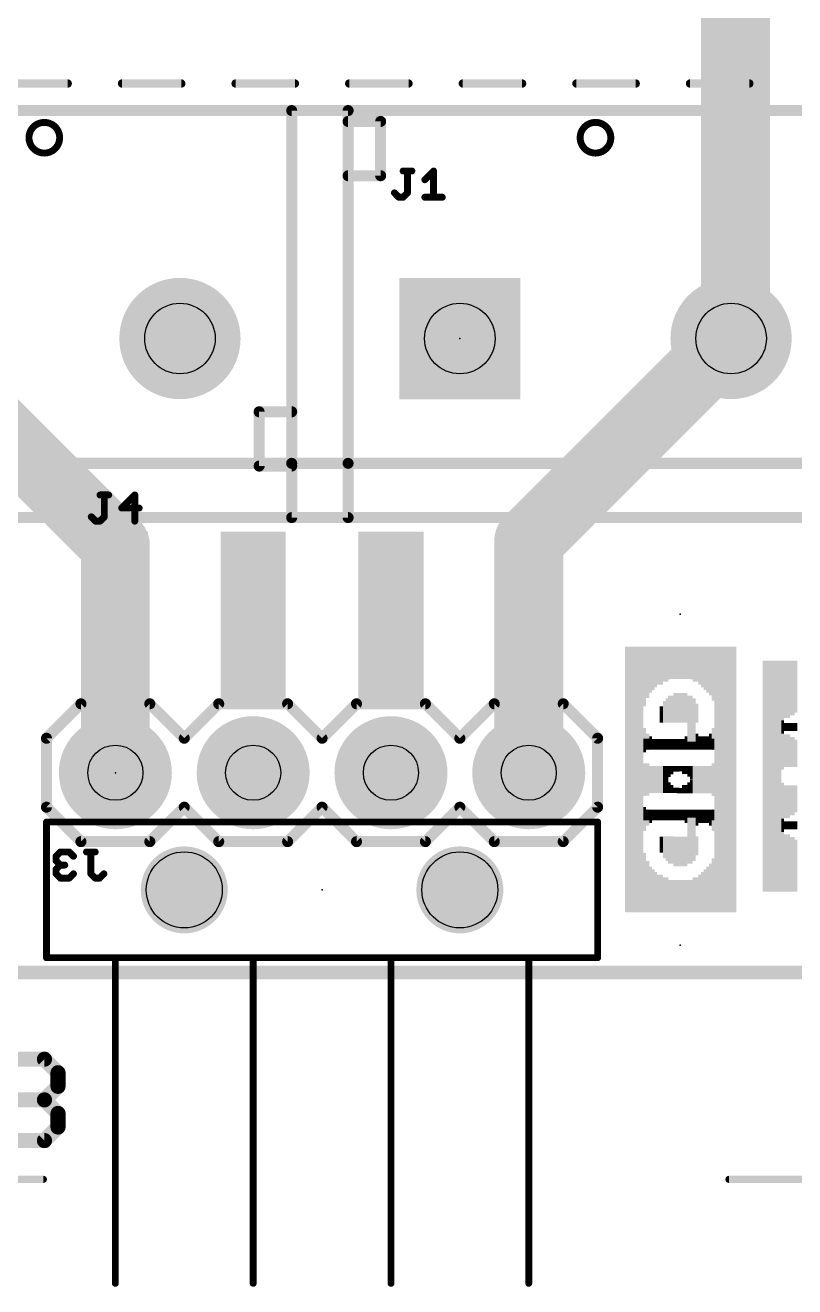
# Model space of a CAD drawing. Extents: x -38 to 69, y -24 to 44.
# Drawn here: x 11.67 to 25.86, y -5.79 to 17.46 of the extents above; entities that cross this region are included whole.
import ezdxf

# ---------------------------------------------------------------- set-up
doc = ezdxf.new("R2010")
doc.units = 0
for name, color, linetype in [('1', 12, 'CONTINUOUS'), ('16', 132, 'CONTINUOUS'), ('17', 110, 'CONTINUOUS'), ('20', 53, 'CONTINUOUS'), ('21', 41, 'CONTINUOUS'), ('22', 40, 'CONTINUOUS'), ('23', 53, 'CONTINUOUS'), ('24', 53, 'CONTINUOUS'), ('25', 253, 'CONTINUOUS'), ('26', 253, 'CONTINUOUS'), ('29', 253, 'CONTINUOUS'), ('30', 253, 'CONTINUOUS'), ('31', 253, 'CONTINUOUS'), ('44', 253, 'CONTINUOUS'), ('47', 253, 'CONTINUOUS'), ('51', 53, 'CONTINUOUS'), ('52', 253, 'CONTINUOUS')]:
    doc.layers.add(name, color=color, linetype=linetype)

# ---------------------------------------------------------------- blocks, each defined once
blk = doc.blocks.new('SQUAREP')
blk.add_solid([(-0.5, -0.5), (0.5, -0.5), (-0.5, 0.5), (0.5, 0.5)])
blk = doc.blocks.new('ROUNDP')
at = {"const_width": 0.5}
blk.add_lwpolyline([(0, -0.25, 1), (0, 0.25, 1), (0, -0.25)], format="xyb", dxfattribs=at)
blk = doc.blocks.new('RECT')
blk.add_solid([(-0.5, -0.5), (0.5, -0.5), (-0.5, 0.5), (0.5, 0.5)])

msp = doc.modelspace()

# ---------------------------------------------------------------- linework, layer by layer
at = {"layer": '1'}
for points, const_width in [([(24.765, 20.574), (24.765, 11.764)], 1.27), ([(24.765, 11.764), (24.685, 11.684)], 1.27), ([(13.335, 7.874), (9.525, 11.684)], 1.27), ([(20.955, 7.954), (24.685, 11.684)], 1.27), ([(13.335, 6.524), (13.335, 7.874)], 1.27), ([(20.955, 6.524), (20.955, 7.954)], 1.27), ([(13.335, 3.683), (13.335, 6.524)], 1.27), ([(20.955, 3.683), (20.955, 6.524)], 1.27), ([(2.54, 0), (31.75, 0)], 0.254)]:
    msp.add_lwpolyline(points, dxfattribs=dict(at, const_width=const_width))
at = {"layer": '1', "const_width": 0.635}
for points in [[(24.9895, 11.5395, 1), (24.5405, 11.9885)], [(24.4605, 11.9085, 1), (24.9095, 11.4595)], [(24.9095, 11.4595, 1), (24.4605, 11.9085)], [(24.4475, 11.764, 1), (25.0825, 11.764)], [(13.6525, 7.874, 1), (13.0175, 7.874)], [(13.1105, 7.6495, 1), (13.5595, 8.0985)], [(21.2725, 7.954, 1), (20.6375, 7.954)], [(20.7305, 8.1785, 1), (21.1795, 7.7295)], [(13.6525, 6.524, 1), (13.0175, 6.524)], [(21.2725, 6.524, 1), (20.6375, 6.524)], [(13.0175, 6.524, 1), (13.6525, 6.524)], [(20.6375, 6.524, 1), (21.2725, 6.524)], [(13.0175, 3.683, 1), (13.6525, 3.683)], [(20.6375, 3.683, 1), (21.2725, 3.683)]]:
    msp.add_lwpolyline(points, format="xyb", dxfattribs=at)
at = {"layer": '16'}
for points, const_width in [([(24.765, 20.574), (24.765, 11.811)], 1.27), ([(24.765, 11.811), (24.638, 11.684)], 1.27), ([(13.335, 7.874), (9.525, 11.684)], 1.27), ([(20.955, 7.954), (24.685, 11.684)], 1.27), ([(13.335, 3.683), (13.335, 7.874)], 1.27), ([(20.955, 3.683), (20.955, 7.954)], 1.27), ([(31.75, 0), (2.54, 0)], 0.254)]:
    msp.add_lwpolyline(points, dxfattribs=dict(at, const_width=const_width))
at = {"layer": '16', "const_width": 0.635}
for points in [[(24.9895, 11.5865, 1), (24.5405, 12.0355)], [(24.4135, 11.9085, 1), (24.8625, 11.4595)], [(24.4475, 11.811, 1), (25.0825, 11.811)], [(24.9095, 11.4595, 1), (24.4605, 11.9085)], [(13.6525, 7.874, 1), (13.0175, 7.874)], [(13.1105, 7.6495, 1), (13.5595, 8.0985)], [(21.2725, 7.954, 1), (20.6375, 7.954)], [(20.7305, 8.1785, 1), (21.1795, 7.7295)], [(13.0175, 3.683, 1), (13.6525, 3.683)], [(20.6375, 3.683, 1), (21.2725, 3.683)]]:
    msp.add_lwpolyline(points, format="xyb", dxfattribs=at)
at = {"layer": '20', "const_width": 0.254}
msp.add_lwpolyline([(2.54, 0), (31.75, 0)], dxfattribs=at)
at = {"layer": '20'}
for centre in [(14.605, 1.524), (19.685, 1.524)]:
    msp.add_circle(centre, 0.7, dxfattribs=at)
at = {"layer": '21'}
for points, const_width in [([(11.3625, 16.383), (12.4567, 16.383)], 0.1524), ([(13.4567, 16.383), (14.5508, 16.383)], 0.1524), ([(15.5508, 16.383), (16.645, 16.383)], 0.1524), ([(17.645, 16.383), (18.7392, 16.383)], 0.1524), ([(19.7392, 16.383), (20.8333, 16.383)], 0.1524), ([(21.8333, 16.383), (22.9275, 16.383)], 0.1524), ([(23.9275, 16.383), (25.0217, 16.383)], 0.1524), ([(6.425, 15.884), (17.625, 15.884)], 0.2032), ([(16.585, 15.884), (27.785, 15.884)], 0.2032), ([(16.585, 9.384), (16.585, 15.884)], 0.2032), ([(17.625, 15.884), (17.625, 9.384)], 0.2032), ([(17.625, 9.384), (6.425, 9.384)], 0.2032), ([(16.585, 8.384), (16.585, 9.384)], 0.2032), ([(27.785, 9.384), (16.585, 9.384)], 0.2032), ([(17.625, 9.384), (17.625, 8.384)], 0.2032), ([(17.625, 8.384), (6.425, 8.384)], 0.2032), ([(27.785, 8.384), (16.585, 8.384)], 0.2032)]:
    msp.add_lwpolyline(points, dxfattribs=dict(at, const_width=const_width))
for points, const_width in [([(12.4567, 16.3449, 1), (12.4567, 16.4211)], 0.0762), ([(13.4567, 16.4211, 1), (13.4567, 16.3449)], 0.0762), ([(14.5508, 16.3449, 1), (14.5508, 16.4211)], 0.0762), ([(15.5508, 16.4211, 1), (15.5508, 16.3449)], 0.0762), ([(16.645, 16.3449, 1), (16.645, 16.4211)], 0.0762), ([(17.645, 16.4211, 1), (17.645, 16.3449)], 0.0762), ([(18.7392, 16.3449, 1), (18.7392, 16.4211)], 0.0762), ([(19.7392, 16.4211, 1), (19.7392, 16.3449)], 0.0762), ([(20.8333, 16.3449, 1), (20.8333, 16.4211)], 0.0762), ([(21.8333, 16.4211, 1), (21.8333, 16.3449)], 0.0762), ([(22.9275, 16.3449, 1), (22.9275, 16.4211)], 0.0762), ([(23.9275, 16.4211, 1), (23.9275, 16.3449)], 0.0762), ([(25.0217, 16.3449, 1), (25.0217, 16.4211)], 0.0762), ([(16.585, 15.9348, 1), (16.585, 15.8332)], 0.1016), ([(16.6358, 15.884, 1), (16.5342, 15.884)], 0.1016), ([(17.6758, 15.884, 1), (17.5742, 15.884)], 0.1016), ([(17.625, 15.8332, 1), (17.625, 15.9348)], 0.1016), ([(16.6358, 9.384, 1), (16.5342, 9.384)], 0.1016), ([(16.585, 9.4348, 1), (16.585, 9.3332)], 0.1016), ([(16.5342, 9.384, 1), (16.6358, 9.384)], 0.1016), ([(17.6758, 9.384, 1), (17.5742, 9.384)], 0.1016), ([(17.5742, 9.384, 1), (17.6758, 9.384)], 0.1016), ([(17.625, 9.3332, 1), (17.625, 9.4348)], 0.1016), ([(16.585, 8.4348, 1), (16.585, 8.3332)], 0.1016), ([(16.5342, 8.384, 1), (16.6358, 8.384)], 0.1016), ([(17.5742, 8.384, 1), (17.6758, 8.384)], 0.1016), ([(17.625, 8.3332, 1), (17.625, 8.4348)], 0.1016)]:
    msp.add_lwpolyline(points, format="xyb", dxfattribs=dict(at, const_width=const_width))
at = {"layer": '22', "const_width": 0.2032}
for points in [[(12.065, 4.318), (12.7, 4.953)], [(13.97, 4.953), (12.7, 4.953)], [(14.605, 4.318), (13.97, 4.953)], [(15.24, 4.953), (14.605, 4.318)], [(16.51, 4.953), (15.24, 4.953)], [(17.145, 4.318), (16.51, 4.953)], [(17.78, 4.953), (17.145, 4.318)], [(19.05, 4.953), (17.78, 4.953)], [(19.685, 4.318), (19.05, 4.953)], [(19.685, 4.318), (20.32, 4.953)], [(21.59, 4.953), (20.32, 4.953)], [(22.225, 4.318), (21.59, 4.953)], [(12.065, 3.048), (12.065, 4.318)], [(22.225, 3.048), (22.225, 4.318)], [(12.7, 2.413), (12.065, 3.048)], [(13.97, 2.413), (14.605, 3.048)], [(14.605, 3.048), (15.24, 2.413)], [(16.51, 2.413), (17.145, 3.048)], [(17.145, 3.048), (17.78, 2.413)], [(19.05, 2.413), (19.685, 3.048)], [(20.32, 2.413), (19.685, 3.048)], [(21.59, 2.413), (22.225, 3.048)], [(12.7, 2.413), (13.97, 2.413)], [(15.24, 2.413), (16.51, 2.413)], [(17.78, 2.413), (19.05, 2.413)], [(20.32, 2.413), (21.59, 2.413)]]:
    msp.add_lwpolyline(points, dxfattribs=at)
at = {"layer": '22', "const_width": 0.1016}
for points in [[(12.7, 5.0038, 1), (12.7, 4.9022)], [(12.7359, 4.9171, 1), (12.6641, 4.9889)], [(14.0059, 4.9889, 1), (13.9341, 4.9171)], [(13.97, 4.9022, 1), (13.97, 5.0038)], [(15.24, 5.0038, 1), (15.24, 4.9022)], [(15.2759, 4.9171, 1), (15.2041, 4.9889)], [(16.5459, 4.9889, 1), (16.4741, 4.9171)], [(16.51, 4.9022, 1), (16.51, 5.0038)], [(17.78, 5.0038, 1), (17.78, 4.9022)], [(17.8159, 4.9171, 1), (17.7441, 4.9889)], [(19.0859, 4.9889, 1), (19.0141, 4.9171)], [(19.05, 4.9022, 1), (19.05, 5.0038)], [(20.32, 5.0038, 1), (20.32, 4.9022)], [(20.3559, 4.9171, 1), (20.2841, 4.9889)], [(21.6259, 4.9889, 1), (21.5541, 4.9171)], [(21.59, 4.9022, 1), (21.59, 5.0038)], [(12.1158, 4.318, 1), (12.0142, 4.318)], [(22.2758, 4.318, 1), (22.1742, 4.318)], [(12.0291, 4.3539, 1), (12.1009, 4.2821)], [(14.5691, 4.3539, 1), (14.6409, 4.2821)], [(14.5691, 4.2821, 1), (14.6409, 4.3539)], [(17.1091, 4.3539, 1), (17.1809, 4.2821)], [(17.1091, 4.2821, 1), (17.1809, 4.3539)], [(19.6491, 4.3539, 1), (19.7209, 4.2821)], [(19.6491, 4.2821, 1), (19.7209, 4.3539)], [(22.1891, 4.2821, 1), (22.2609, 4.3539)], [(12.1009, 3.0839, 1), (12.0291, 3.0121)], [(12.0142, 3.048, 1), (12.1158, 3.048)], [(14.6409, 3.0839, 1), (14.5691, 3.0121)], [(14.6409, 3.0121, 1), (14.5691, 3.0839)], [(17.1809, 3.0839, 1), (17.1091, 3.0121)], [(17.1809, 3.0121, 1), (17.1091, 3.0839)], [(19.7209, 3.0839, 1), (19.6491, 3.0121)], [(19.7209, 3.0121, 1), (19.6491, 3.0839)], [(22.1742, 3.048, 1), (22.2758, 3.048)], [(22.2609, 3.0121, 1), (22.1891, 3.0839)], [(12.7, 2.4638, 1), (12.7, 2.3622)], [(12.6641, 2.3771, 1), (12.7359, 2.4489)], [(13.9341, 2.4489, 1), (14.0059, 2.3771)], [(13.97, 2.3622, 1), (13.97, 2.4638)], [(15.24, 2.4638, 1), (15.24, 2.3622)], [(15.2041, 2.3771, 1), (15.2759, 2.4489)], [(16.4741, 2.4489, 1), (16.5459, 2.3771)], [(16.51, 2.3622, 1), (16.51, 2.4638)], [(17.78, 2.4638, 1), (17.78, 2.3622)], [(17.7441, 2.3771, 1), (17.8159, 2.4489)], [(19.0141, 2.4489, 1), (19.0859, 2.3771)], [(19.05, 2.3622, 1), (19.05, 2.4638)], [(20.32, 2.4638, 1), (20.32, 2.3622)], [(20.2841, 2.3771, 1), (20.3559, 2.4489)], [(21.5541, 2.4489, 1), (21.6259, 2.3771)], [(21.59, 2.3622, 1), (21.59, 2.4638)]]:
    msp.add_lwpolyline(points, format="xyb", dxfattribs=at)
at = {"layer": '23'}
for p in [(19.685, 11.684), (23.749, 6.604), (17.145, 1.524)]:
    msp.add_point(p, dxfattribs=at)
at = {"layer": '24'}
for p in [(13.335, 3.683), (23.749, 0.508)]:
    msp.add_point(p, dxfattribs=at)
at = {"layer": '25', "const_width": 0.0635}
for points in [[(18.6395, 14.8023, 1), (18.6395, 14.7388)], [(18.7518, 14.7705, 1), (18.6883, 14.7705)], [(18.8005, 14.7388, 1), (18.8005, 14.8023)], [(19.0174, 14.632, 1), (19.0623, 14.5871)], [(19.2326, 14.7705, 1), (19.1691, 14.7705)], [(19.2233, 14.7481, 1), (19.1784, 14.793)], [(18.501, 14.3905, 1), (18.456, 14.3455)], [(18.7425, 14.3455, 1), (18.6976, 14.3905)], [(18.559, 14.3193, 1), (18.559, 14.2558)], [(18.5365, 14.265, 1), (18.5815, 14.31)], [(18.6171, 14.31, 1), (18.662, 14.265)], [(18.6395, 14.2558, 1), (18.6395, 14.3193)], [(18.6883, 14.368, 1), (18.7518, 14.368)], [(19.0398, 14.3193, 1), (19.0398, 14.2558)], [(19.1691, 14.2875, 1), (19.2326, 14.2875)], [(19.3618, 14.2558, 1), (19.3618, 14.3193)], [(13.0515, 8.8333, 1), (13.0515, 8.7698)], [(13.1638, 8.8015, 1), (13.1003, 8.8015)], [(13.2125, 8.7698, 1), (13.2125, 8.8333)], [(13.7251, 8.8015, 1), (13.6616, 8.8015)], [(13.7158, 8.7791, 1), (13.6709, 8.824)], [(13.4518, 8.5918, 1), (13.4518, 8.5283)], [(13.4294, 8.5825, 1), (13.4743, 8.5376)], [(13.7738, 8.5283, 1), (13.7738, 8.5918)], [(12.913, 8.4215, 1), (12.868, 8.3765)], [(12.971, 8.3503, 1), (12.971, 8.2867)], [(12.9485, 8.296, 1), (12.9935, 8.341)], [(13.0291, 8.341, 1), (13.074, 8.296)], [(13.0515, 8.2867, 1), (13.0515, 8.3503)], [(13.1003, 8.399, 1), (13.1638, 8.399)], [(13.1545, 8.3765, 1), (13.1096, 8.4215)], [(13.6616, 8.3185, 1), (13.7251, 8.3185)]]:
    msp.add_lwpolyline(points, format="xyb", dxfattribs=at)
at = {"layer": '25', "const_width": 0.127}
for points in [[(18.6395, 14.7705), (18.8005, 14.7705)], [(18.72, 14.368), (18.72, 14.7705)], [(19.0398, 14.6095), (19.2008, 14.7705)], [(19.2008, 14.7705), (19.2008, 14.2875)], [(18.4785, 14.368), (18.559, 14.2875)], [(18.6395, 14.2875), (18.72, 14.368)], [(18.559, 14.2875), (18.6395, 14.2875)], [(19.0398, 14.2875), (19.3618, 14.2875)], [(13.0515, 8.8015), (13.2125, 8.8015)], [(13.132, 8.399), (13.132, 8.8015)], [(13.6933, 8.8015), (13.4518, 8.56)], [(13.6933, 8.3185), (13.6933, 8.8015)], [(13.4518, 8.56), (13.7738, 8.56)], [(12.8905, 8.399), (12.971, 8.3185)], [(12.971, 8.3185), (13.0515, 8.3185)], [(13.0515, 8.3185), (13.132, 8.399)]]:
    msp.add_lwpolyline(points, dxfattribs=at)
at = {"layer": '26', "const_width": 0.127}
for points in [[(12.3213, 2.2229), (12.2408, 2.1424)], [(12.2408, 2.1424), (12.2408, 2.0619)], [(12.2408, 2.0619), (12.3213, 1.9814)], [(12.4823, 2.2229), (12.3213, 2.2229)], [(12.5628, 2.1424), (12.4823, 2.2229)], [(12.9631, 2.2229), (12.8021, 2.2229)], [(12.8826, 1.8204), (12.8826, 2.2229)], [(12.3213, 1.9814), (12.2408, 1.9009)], [(12.2408, 1.9009), (12.2408, 1.8204)], [(12.2408, 1.8204), (12.3213, 1.7399)], [(12.3213, 1.9814), (12.4018, 1.9814)], [(12.4823, 1.7399), (12.5628, 1.8204)], [(12.9631, 1.7399), (12.8826, 1.8204)], [(13.1241, 1.8204), (13.0436, 1.7399)], [(12.3213, 1.7399), (12.4823, 1.7399)], [(13.0436, 1.7399), (12.9631, 1.7399)]]:
    msp.add_lwpolyline(points, dxfattribs=at)
at = {"layer": '26', "const_width": 0.0635}
for points in [[(12.2726, 2.1424, 1), (12.2091, 2.1424)], [(12.2091, 2.0619, 1), (12.2726, 2.0619)], [(12.2184, 2.1649, 1), (12.2633, 2.12)], [(12.2633, 2.0844, 1), (12.2184, 2.0395)], [(12.3213, 2.2547, 1), (12.3213, 2.1912)], [(12.3438, 2.2005, 1), (12.2989, 2.2454)], [(12.5048, 2.2454, 1), (12.4599, 2.2005)], [(12.4823, 2.1912, 1), (12.4823, 2.2547)], [(12.5404, 2.12, 1), (12.5853, 2.1649)], [(12.8021, 2.2547, 1), (12.8021, 2.1912)], [(12.9144, 2.2229, 1), (12.8509, 2.2229)], [(12.9631, 2.1912, 1), (12.9631, 2.2547)], [(12.2726, 1.9009, 1), (12.2091, 1.9009)], [(12.2633, 1.8429, 1), (12.2184, 1.7979)], [(12.2184, 1.9234, 1), (12.2633, 1.8785)], [(12.3213, 2.0132, 1), (12.3213, 1.9497)], [(12.3438, 1.959, 1), (12.2989, 2.0039)], [(12.2989, 1.959, 1), (12.3438, 2.0039)], [(12.4018, 1.9497, 1), (12.4018, 2.0132)], [(12.5853, 1.7979, 1), (12.5404, 1.8429)], [(12.9051, 1.8429, 1), (12.8602, 1.7979)], [(13.1466, 1.7979, 1), (13.1017, 1.8429)], [(12.2091, 1.8204, 1), (12.2726, 1.8204)], [(12.3213, 1.7716, 1), (12.3213, 1.7082)], [(12.2989, 1.7174, 1), (12.3438, 1.7624)], [(12.4599, 1.7624, 1), (12.5048, 1.7174)], [(12.4823, 1.7082, 1), (12.4823, 1.7716)], [(12.8509, 1.8204, 1), (12.9144, 1.8204)], [(12.9631, 1.7716, 1), (12.9631, 1.7082)], [(12.9407, 1.7174, 1), (12.9856, 1.7624)], [(13.0212, 1.7624, 1), (13.0661, 1.7174)], [(13.0436, 1.7082, 1), (13.0436, 1.7716)]]:
    msp.add_lwpolyline(points, format="xyb", dxfattribs=at)
at = {"layer": '29', "const_width": 0.8016}
for points in [[(14.605, 1.1232, 1), (14.605, 1.9248, 1), (14.605, 1.1232)], [(19.685, 1.1232, 1), (19.685, 1.9248, 1), (19.685, 1.1232)]]:
    msp.add_lwpolyline(points, format="xyb", dxfattribs=at)
at = {"layer": '30', "const_width": 0.8016}
for points in [[(14.605, 1.1232, 1), (14.605, 1.9248, 1), (14.605, 1.1232)], [(19.685, 1.1232, 1), (19.685, 1.9248, 1), (19.685, 1.1232)]]:
    msp.add_lwpolyline(points, format="xyb", dxfattribs=at)
at = {"layer": '44'}
for centre, radius in [((14.525, 11.684), 0.65), ((19.685, 11.684), 0.65), ((24.685, 11.684), 0.65), ((13.335, 3.683), 0.508), ((15.875, 3.683), 0.508), ((18.415, 3.683), 0.508), ((20.955, 3.683), 0.508)]:
    msp.add_circle(centre, radius, dxfattribs=at)
at = {"layer": '47'}
for points, const_width in [([(11.5276, -1.5959), (12.0275, -1.5959)], 0.2794), ([(12.0275, -1.5959), (12.2775, -1.8459)], 0.2794), ([(12.2775, -1.8459), (12.2775, -2.0959)], 0.2794), ([(12.2775, -2.0959), (12.0275, -2.3459)], 0.2794), ([(11.5276, -2.3459), (12.0275, -2.3459)], 0.2794), ([(12.0275, -2.3459), (12.2775, -2.5958)], 0.2794), ([(12.2775, -2.5958), (12.2775, -2.8458)], 0.2794), ([(12.2775, -2.8458), (12.0275, -3.0958)], 0.2794), ([(12.0275, -3.0958), (11.5276, -3.0958)], 0.2794), ([(4.51, -3.81), (12.0078, -3.81)], 0.13), ([(29.78, -3.81), (24.645, -3.81)], 0.13)]:
    msp.add_lwpolyline(points, dxfattribs=dict(at, const_width=const_width))
for points, const_width in [([(12.0769, -1.5465, 1), (11.9781, -1.6453)], 0.1397), ([(12.0275, -1.6658, 1), (12.0275, -1.5261)], 0.1397), ([(12.3474, -1.8459, 1), (12.2077, -1.8459)], 0.1397), ([(12.2281, -1.8953, 1), (12.3269, -1.7965)], 0.1397), ([(12.2077, -2.0959, 1), (12.3474, -2.0959)], 0.1397), ([(12.3269, -2.1453, 1), (12.2281, -2.0465)], 0.1397), ([(12.0769, -2.2965, 1), (11.9781, -2.3953)], 0.1397), ([(11.9781, -2.2965, 1), (12.0769, -2.3953)], 0.1397), ([(12.0275, -2.4157, 1), (12.0275, -2.276)], 0.1397), ([(12.3474, -2.5958, 1), (12.2077, -2.5958)], 0.1397), ([(12.2281, -2.6452, 1), (12.3269, -2.5464)], 0.1397), ([(12.2077, -2.8458, 1), (12.3474, -2.8458)], 0.1397), ([(12.3269, -2.8952, 1), (12.2281, -2.7964)], 0.1397), ([(11.9781, -3.0464, 1), (12.0769, -3.1452)], 0.1397), ([(12.0275, -3.1657, 1), (12.0275, -3.0259)], 0.1397), ([(12.0078, -3.8425, 1), (12.0078, -3.7775)], 0.065), ([(24.645, -3.7775, 1), (24.645, -3.8425)], 0.065)]:
    msp.add_lwpolyline(points, format="xyb", dxfattribs=dict(at, const_width=const_width))
at = {"layer": '51'}
for points, const_width in [([(12.025, 15.1012, 1), (12.025, 15.6668, 1), (12.025, 15.1012)], 0.127), ([(17.625, 15.7348, 1), (17.625, 15.6332)], 0.1016), ([(18.2758, 15.684, 1), (18.1742, 15.684)], 0.1016), ([(18.225, 15.6332, 1), (18.225, 15.7348)], 0.1016), ([(22.185, 15.1012, 1), (22.185, 15.6668, 1), (22.185, 15.1012)], 0.127), ([(17.625, 14.7348, 1), (17.625, 14.6332)], 0.1016), ([(18.1742, 14.684, 1), (18.2758, 14.684)], 0.1016), ([(18.225, 14.6332, 1), (18.225, 14.7348)], 0.1016), ([(15.985, 10.3848, 1), (15.985, 10.2832)], 0.1016), ([(16.0358, 10.334, 1), (15.9342, 10.334)], 0.1016), ([(16.585, 10.2832, 1), (16.585, 10.3848)], 0.1016), ([(15.985, 9.3848, 1), (15.985, 9.2832)], 0.1016), ([(15.9342, 9.334, 1), (16.0358, 9.334)], 0.1016), ([(16.585, 9.2832, 1), (16.585, 9.3848)], 0.1016), ([(12.065, 2.8058, 1), (12.065, 2.7422)], 0.0635), ([(12.0968, 2.774, 1), (12.0333, 2.774)], 0.0635), ([(22.2568, 2.774, 1), (22.1933, 2.774)], 0.0635), ([(22.225, 2.7422, 1), (22.225, 2.8058)], 0.0635), ([(12.065, 0.3058, 1), (12.065, 0.2423)], 0.0635), ([(12.0333, 0.274, 1), (12.0968, 0.274)], 0.0635), ([(13.335, 0.3058, 1), (13.335, 0.2423)], 0.0635), ([(13.3668, 0.274, 1), (13.3033, 0.274)], 0.0635), ([(13.335, 0.2423, 1), (13.335, 0.3058)], 0.0635), ([(15.9068, 0.274, 1), (15.8432, 0.274)], 0.0635), ([(15.875, 0.3058, 1), (15.875, 0.2423)], 0.0635), ([(15.875, 0.2423, 1), (15.875, 0.3058)], 0.0635), ([(18.415, 0.3058, 1), (18.415, 0.2423)], 0.0635), ([(18.4467, 0.274, 1), (18.3833, 0.274)], 0.0635), ([(18.415, 0.2423, 1), (18.415, 0.3058)], 0.0635), ([(20.955, 0.3058, 1), (20.955, 0.2423)], 0.0635), ([(20.9868, 0.274, 1), (20.9233, 0.274)], 0.0635), ([(20.955, 0.2423, 1), (20.955, 0.3058)], 0.0635), ([(22.1933, 0.274, 1), (22.2568, 0.274)], 0.0635), ([(22.225, 0.2423, 1), (22.225, 0.3058)], 0.0635), ([(13.3033, -5.726, 1), (13.3668, -5.726)], 0.0635), ([(15.8432, -5.726, 1), (15.9068, -5.726)], 0.0635), ([(18.3833, -5.726, 1), (18.4467, -5.726)], 0.0635), ([(20.9233, -5.726, 1), (20.9868, -5.726)], 0.0635)]:
    msp.add_lwpolyline(points, format="xyb", dxfattribs=dict(at, const_width=const_width))
for points, const_width in [([(17.625, 15.684), (18.225, 15.684)], 0.2032), ([(18.225, 15.684), (18.225, 14.684)], 0.2032), ([(18.225, 14.684), (17.625, 14.684)], 0.2032), ([(16.585, 10.334), (15.985, 10.334)], 0.2032), ([(15.985, 10.334), (15.985, 9.334)], 0.2032), ([(15.985, 9.334), (16.585, 9.334)], 0.2032), ([(22.225, 2.774), (12.065, 2.774)], 0.127), ([(12.065, 2.774), (12.065, 0.274)], 0.127), ([(22.225, 0.274), (22.225, 2.774)], 0.127), ([(12.065, 0.274), (13.335, 0.274)], 0.127), ([(13.335, 0.274), (15.875, 0.274)], 0.127), ([(13.335, 0.274), (13.335, -5.726)], 0.127), ([(15.875, 0.274), (18.415, 0.274)], 0.127), ([(15.875, 0.274), (15.875, -5.726)], 0.127), ([(18.415, 0.274), (20.955, 0.274)], 0.127), ([(18.415, 0.274), (18.415, -5.726)], 0.127), ([(20.955, 0.274), (22.225, 0.274)], 0.127), ([(20.955, 0.274), (20.955, -5.726)], 0.127)]:
    msp.add_lwpolyline(points, dxfattribs=dict(at, const_width=const_width))

# ---------------------------------------------------------------- block references
at = {"layer": '1', "xscale": 3, "rotation": 90}
for p in [(13.335, 6.524), (15.875, 6.524), (18.415, 6.524), (20.955, 6.524)]:
    msp.add_blockref('RECT', p, dxfattribs=at)
at = {"layer": '17', "xscale": 2.032, "yscale": 2.032}
for name, p in [('ROUNDP', (14.525, 11.684)), ('ROUNDP', (14.525, 11.684)), ('SQUAREP', (19.685, 11.684)), ('SQUAREP', (19.685, 11.684)), ('ROUNDP', (24.685, 11.684)), ('ROUNDP', (24.685, 11.684))]:
    msp.add_blockref(name, p, dxfattribs=at)
at = {"layer": '17', "xscale": 1.8796, "yscale": 1.8796, "rotation": 270}
for p in [(13.335, 3.683), (13.335, 3.683), (15.875, 3.683), (15.875, 3.683), (18.415, 3.683), (18.415, 3.683), (20.955, 3.683), (20.955, 3.683)]:
    msp.add_blockref('ROUNDP', p, dxfattribs=at)
at = {"layer": '21', "rotation": 270}
for p, xscale, yscale in [((22.754, 3.579), 4.85, 0.05), ((22.799, 3.579), 4.85, 0.04), ((22.844, 3.579), 4.85, 0.05), ((22.899, 3.579), 4.85, 0.06), ((22.954, 3.579), 4.85, 0.05), ((23.004, 3.579), 4.85, 0.05), ((23.044, 3.579), 4.85, 0.05), ((23.149, 5.554), 0.9, 0.06), ((23.204, 5.604), 0.8, 0.05), ((23.254, 5.629), 0.75, 0.05), ((23.294, 5.654), 0.7, 0.05), ((23.344, 5.679), 0.65, 0.05), ((23.399, 5.679), 0.65, 0.06), ((23.454, 5.704), 0.6, 0.05), ((23.504, 5.704), 0.6, 0.05), ((23.544, 5.704), 0.6, 0.05), ((23.594, 5.729), 0.55, 0.05), ((23.649, 5.729), 0.55, 0.06), ((23.704, 5.729), 0.55, 0.05), ((23.754, 5.729), 0.55, 0.05), ((23.804, 5.729), 0.55, 0.05), ((23.854, 5.729), 0.55, 0.05), ((23.904, 5.729), 0.55, 0.05), ((23.954, 5.704), 0.6, 0.05), ((24.004, 5.704), 0.6, 0.05), ((24.054, 5.704), 0.6, 0.05), ((24.104, 5.679), 0.65, 0.05), ((24.154, 5.654), 0.7, 0.05), ((24.204, 5.654), 0.7, 0.05), ((24.254, 5.604), 0.8, 0.05), ((24.304, 5.579), 0.85, 0.05), ((24.354, 5.529), 0.95, 0.05), ((24.404, 5.479), 1.05, 0.05), ((24.454, 3.579), 4.85, 0.05), ((24.504, 3.579), 4.85, 0.05), ((24.554, 3.579), 4.85, 0.05), ((24.604, 3.579), 4.85, 0.05), ((24.654, 3.579), 4.85, 0.05), ((24.704, 3.579), 4.85, 0.05), ((24.754, 3.579), 4.85, 0.05), ((25.294, 3.625), 4.25, 0.05), ((25.339, 3.625), 4.25, 0.04), ((25.384, 3.625), 4.25, 0.05), ((25.439, 3.625), 4.25, 0.06), ((25.494, 3.625), 4.25, 0.05), ((25.544, 3.625), 4.25, 0.05), ((25.584, 3.625), 4.25, 0.05), ((25.634, 5.3), 0.9, 0.05), ((25.689, 5.325), 0.85, 0.06), ((25.744, 5.325), 0.85, 0.05), ((25.794, 5.325), 0.85, 0.05), ((25.834, 5.325), 0.85, 0.05), ((25.884, 5.325), 0.85, 0.05), ((23.649, 5.004), 0.3, 0.06), ((23.704, 5.004), 0.3, 0.05), ((23.754, 5.004), 0.3, 0.05), ((23.804, 5.004), 0.3, 0.05), ((23.854, 4.979), 0.35, 0.05), ((23.399, 4.779), 0.25, 0.06), ((23.454, 4.804), 0.4, 0.05), ((23.504, 4.829), 0.45, 0.05), ((23.544, 4.854), 0.5, 0.05), ((23.594, 4.854), 0.5, 0.05), ((23.904, 4.629), 0.95, 0.05), ((23.954, 4.629), 0.95, 0.05), ((24.004, 4.604), 0.9, 0.05), ((24.054, 4.779), 0.35, 0.05), ((24.404, 2.904), 3.5, 0.05), ((25.634, 4.525), 0.25, 0.05), ((23.094, 4.304), 0.4, 0.05), ((24.354, 4.304), 0.4, 0.05), ((25.689, 4.525), 0.15, 0.06), ((25.744, 4.525), 0.15, 0.05), ((25.794, 4.525), 0.15, 0.05), ((25.834, 4.525), 0.15, 0.05), ((25.884, 4.525), 0.15, 0.05), ((23.149, 4.254), 0.3, 0.06), ((23.204, 4.254), 0.2, 0.05), ((23.254, 4.229), 0.15, 0.05), ((23.294, 4.229), 0.15, 0.05), ((23.344, 4.229), 0.15, 0.05), ((23.399, 4.229), 0.15, 0.06), ((23.454, 4.229), 0.15, 0.05), ((23.504, 4.229), 0.15, 0.05), ((23.544, 4.229), 0.15, 0.05), ((23.594, 4.229), 0.15, 0.05), ((23.649, 4.229), 0.15, 0.06), ((23.704, 4.229), 0.15, 0.05), ((23.754, 4.229), 0.15, 0.05), ((23.804, 4.229), 0.15, 0.05), ((23.854, 4.254), 0.2, 0.05), ((24.054, 4.279), 0.25, 0.05), ((24.104, 4.254), 0.2, 0.05), ((24.154, 4.254), 0.2, 0.05), ((24.204, 4.254), 0.2, 0.05), ((24.254, 4.254), 0.2, 0.05), ((24.304, 4.279), 0.25, 0.05), ((23.094, 3.554), 0.6, 0.05), ((23.149, 3.579), 0.55, 0.06), ((23.204, 3.579), 0.45, 0.05), ((23.254, 3.604), 0.4, 0.05), ((23.294, 3.604), 0.4, 0.05), ((23.344, 3.629), 0.35, 0.05), ((23.399, 3.654), 0.3, 0.06), ((23.454, 3.679), 0.25, 0.05), ((23.504, 3.679), 0.25, 0.05), ((23.544, 3.704), 0.2, 0.05), ((23.594, 3.729), 0.15, 0.05), ((23.649, 3.754), 0.1, 0.06), ((23.704, 3.754), 0.1, 0.05), ((23.754, 3.779), 0.05, 0.05), ((24.204, 3.529), 0.45, 0.05), ((24.254, 3.529), 0.45, 0.05), ((24.304, 3.554), 0.5, 0.05), ((24.354, 3.554), 0.6, 0.05), ((23.904, 3.404), 0.2, 0.05), ((23.954, 3.429), 0.25, 0.05), ((24.004, 3.454), 0.3, 0.05), ((24.054, 3.454), 0.3, 0.05), ((24.104, 3.479), 0.35, 0.05), ((24.154, 3.504), 0.4, 0.05), ((25.634, 3.15), 0.7, 0.05), ((23.704, 3.329), 0.05, 0.05), ((23.754, 3.354), 0.1, 0.05), ((23.804, 3.379), 0.15, 0.05), ((23.854, 3.379), 0.15, 0.05), ((25.689, 3.15), 0.6, 0.06), ((25.744, 3.15), 0.6, 0.05), ((25.794, 3.175), 0.55, 0.05), ((25.834, 3.175), 0.55, 0.05), ((25.884, 3.2), 0.5, 0.05), ((23.094, 2.929), 0.25, 0.05), ((23.149, 2.904), 0.2, 0.06), ((23.204, 2.929), 0.15, 0.05), ((23.254, 2.929), 0.15, 0.05), ((23.294, 2.929), 0.15, 0.05), ((23.344, 2.929), 0.15, 0.05), ((23.399, 2.929), 0.15, 0.06), ((23.454, 2.929), 0.15, 0.05), ((23.504, 2.929), 0.15, 0.05), ((23.544, 2.929), 0.15, 0.05), ((23.594, 2.929), 0.15, 0.05), ((23.649, 2.929), 0.15, 0.06), ((23.704, 2.929), 0.15, 0.05), ((23.754, 2.929), 0.15, 0.05), ((23.804, 2.929), 0.15, 0.05), ((23.854, 2.929), 0.15, 0.05), ((23.904, 2.929), 0.15, 0.05), ((23.954, 2.929), 0.15, 0.05), ((24.004, 2.929), 0.15, 0.05), ((24.054, 2.929), 0.15, 0.05), ((24.104, 2.929), 0.15, 0.05), ((24.154, 2.929), 0.15, 0.05), ((24.204, 2.929), 0.15, 0.05), ((24.254, 2.929), 0.15, 0.05), ((24.304, 2.929), 0.15, 0.05), ((24.354, 2.904), 0.2, 0.05), ((25.634, 2.05), 1.1, 0.05), ((23.399, 2.404), 0.2, 0.06), ((23.454, 2.329), 0.35, 0.05), ((23.504, 2.304), 0.4, 0.05), ((23.544, 2.279), 0.45, 0.05), ((23.594, 2.279), 0.45, 0.05), ((23.649, 2.254), 0.5, 0.06), ((23.704, 2.254), 0.5, 0.05), ((23.754, 2.254), 0.5, 0.05), ((23.804, 2.254), 0.5, 0.05), ((23.854, 2.254), 0.5, 0.05), ((23.904, 2.279), 0.45, 0.05), ((23.954, 2.304), 0.4, 0.05), ((24.004, 2.329), 0.35, 0.05), ((24.054, 2.354), 0.3, 0.05), ((25.689, 2.025), 1.05, 0.06), ((25.744, 2.025), 1.05, 0.05), ((25.884, 1.975), 0.95, 0.05), ((23.094, 1.679), 1.05, 0.05), ((24.354, 1.629), 0.95, 0.05), ((23.149, 1.604), 0.9, 0.06), ((23.204, 1.554), 0.8, 0.05), ((23.254, 1.529), 0.75, 0.05), ((24.204, 1.529), 0.75, 0.05), ((24.254, 1.554), 0.8, 0.05), ((24.304, 1.579), 0.85, 0.05), ((23.294, 1.504), 0.7, 0.05), ((23.344, 1.479), 0.65, 0.05), ((23.399, 1.479), 0.65, 0.06), ((23.454, 1.454), 0.6, 0.05), ((23.504, 1.454), 0.6, 0.05), ((23.544, 1.429), 0.55, 0.05), ((23.594, 1.429), 0.55, 0.05), ((23.649, 1.429), 0.55, 0.06), ((23.704, 1.429), 0.55, 0.05), ((23.754, 1.429), 0.55, 0.05), ((23.804, 1.429), 0.55, 0.05), ((23.854, 1.429), 0.55, 0.05), ((23.904, 1.429), 0.55, 0.05), ((23.954, 1.429), 0.55, 0.05), ((24.004, 1.454), 0.6, 0.05), ((24.054, 1.454), 0.6, 0.05), ((24.104, 1.479), 0.65, 0.05), ((24.154, 1.504), 0.7, 0.05)]:
    msp.add_blockref('RECT', p, dxfattribs=dict(at, xscale=xscale, yscale=yscale))
at = {"layer": '21', "yscale": 0.05, "rotation": 270}
for p in [(23.094, 5.504), (25.794, 2), (25.834, 2)]:
    msp.add_blockref('RECT', p, dxfattribs=at)
at = {"layer": '22', "rotation": 90}
for p, xscale, yscale in [((22.754, 3.533), 4.85, 0.05), ((22.799, 3.533), 4.85, 0.04), ((22.844, 3.533), 4.85, 0.05), ((22.899, 3.533), 4.85, 0.06), ((22.954, 3.533), 4.85, 0.05), ((23.004, 3.533), 4.85, 0.05), ((23.044, 3.533), 4.85, 0.05), ((23.094, 5.433), 1.05, 0.05), ((23.149, 5.508), 0.9, 0.06), ((23.204, 5.558), 0.8, 0.05), ((23.254, 5.583), 0.75, 0.05), ((23.294, 5.608), 0.7, 0.05), ((23.344, 5.633), 0.65, 0.05), ((23.399, 5.633), 0.65, 0.06), ((23.454, 5.658), 0.6, 0.05), ((23.504, 5.658), 0.6, 0.05), ((23.544, 5.683), 0.55, 0.05), ((23.594, 5.683), 0.55, 0.05), ((23.649, 5.683), 0.55, 0.06), ((23.704, 5.683), 0.55, 0.05), ((23.754, 5.683), 0.55, 0.05), ((23.804, 5.683), 0.55, 0.05), ((23.854, 5.683), 0.55, 0.05), ((23.904, 5.683), 0.55, 0.05), ((23.954, 5.683), 0.55, 0.05), ((24.004, 5.658), 0.6, 0.05), ((24.054, 5.658), 0.6, 0.05), ((24.104, 5.633), 0.65, 0.05), ((24.154, 5.608), 0.7, 0.05), ((24.204, 5.583), 0.75, 0.05), ((24.254, 5.558), 0.8, 0.05), ((24.304, 5.533), 0.85, 0.05), ((24.354, 5.483), 0.95, 0.05), ((24.404, 4.208), 3.5, 0.05), ((24.454, 3.533), 4.85, 0.05), ((24.504, 3.533), 4.85, 0.05), ((24.554, 3.533), 4.85, 0.05), ((24.604, 3.533), 4.85, 0.05), ((24.654, 3.533), 4.85, 0.05), ((24.704, 3.533), 4.85, 0.05), ((24.754, 3.533), 4.85, 0.05), ((25.294, 3.614), 4.25, 0.05), ((25.339, 3.614), 4.25, 0.04), ((25.384, 3.614), 4.25, 0.05), ((25.439, 3.614), 4.25, 0.06), ((25.494, 3.614), 4.25, 0.05), ((25.544, 3.614), 4.25, 0.05), ((25.584, 3.614), 4.25, 0.05), ((25.634, 5.189), 1.1, 0.05), ((25.689, 5.214), 1.05, 0.06), ((25.744, 5.214), 1.05, 0.05), ((25.884, 5.264), 0.95, 0.05), ((23.454, 4.783), 0.35, 0.05), ((23.504, 4.808), 0.4, 0.05), ((23.544, 4.833), 0.45, 0.05), ((23.594, 4.833), 0.45, 0.05), ((23.649, 4.858), 0.5, 0.06), ((23.704, 4.858), 0.5, 0.05), ((23.754, 4.858), 0.5, 0.05), ((23.804, 4.858), 0.5, 0.05), ((23.854, 4.858), 0.5, 0.05), ((23.904, 4.833), 0.45, 0.05), ((23.954, 4.808), 0.4, 0.05), ((24.004, 4.783), 0.35, 0.05), ((24.054, 4.758), 0.3, 0.05), ((23.399, 4.708), 0.2, 0.06), ((25.634, 4.089), 0.7, 0.05), ((23.094, 4.183), 0.25, 0.05), ((23.149, 4.208), 0.2, 0.06), ((23.204, 4.183), 0.15, 0.05), ((23.254, 4.183), 0.15, 0.05), ((23.294, 4.183), 0.15, 0.05), ((23.344, 4.183), 0.15, 0.05), ((23.399, 4.183), 0.15, 0.06), ((23.454, 4.183), 0.15, 0.05), ((23.504, 4.183), 0.15, 0.05), ((23.544, 4.183), 0.15, 0.05), ((23.594, 4.183), 0.15, 0.05), ((23.649, 4.183), 0.15, 0.06), ((23.704, 4.183), 0.15, 0.05), ((23.754, 4.183), 0.15, 0.05), ((23.804, 4.183), 0.15, 0.05), ((23.854, 4.183), 0.15, 0.05), ((23.904, 4.183), 0.15, 0.05), ((23.954, 4.183), 0.15, 0.05), ((24.004, 4.183), 0.15, 0.05), ((24.054, 4.183), 0.15, 0.05), ((24.104, 4.183), 0.15, 0.05), ((24.154, 4.183), 0.15, 0.05), ((24.204, 4.183), 0.15, 0.05), ((24.254, 4.183), 0.15, 0.05), ((24.304, 4.183), 0.15, 0.05), ((24.354, 4.208), 0.2, 0.05), ((25.689, 4.089), 0.6, 0.06), ((25.744, 4.089), 0.6, 0.05), ((25.794, 4.064), 0.55, 0.05), ((25.834, 4.064), 0.55, 0.05), ((25.884, 4.039), 0.5, 0.05), ((23.094, 3.558), 0.6, 0.05), ((23.149, 3.533), 0.55, 0.06), ((23.204, 3.533), 0.45, 0.05), ((23.704, 3.783), 0.05, 0.05), ((23.754, 3.758), 0.1, 0.05), ((23.804, 3.733), 0.15, 0.05), ((23.854, 3.733), 0.15, 0.05), ((23.904, 3.708), 0.2, 0.05), ((23.954, 3.683), 0.25, 0.05), ((24.004, 3.658), 0.3, 0.05), ((24.054, 3.658), 0.3, 0.05), ((24.104, 3.633), 0.35, 0.05), ((24.154, 3.608), 0.4, 0.05), ((24.204, 3.583), 0.45, 0.05), ((24.254, 3.583), 0.45, 0.05), ((24.304, 3.558), 0.5, 0.05), ((24.354, 3.558), 0.6, 0.05), ((23.254, 3.508), 0.4, 0.05), ((23.294, 3.508), 0.4, 0.05), ((23.344, 3.483), 0.35, 0.05), ((23.399, 3.458), 0.3, 0.06), ((23.454, 3.433), 0.25, 0.05), ((23.504, 3.433), 0.25, 0.05), ((23.544, 3.408), 0.2, 0.05), ((23.594, 3.383), 0.15, 0.05), ((23.649, 3.358), 0.1, 0.06), ((23.704, 3.358), 0.1, 0.05), ((23.754, 3.333), 0.05, 0.05), ((23.094, 2.808), 0.4, 0.05), ((23.149, 2.858), 0.3, 0.06), ((23.204, 2.858), 0.2, 0.05), ((23.254, 2.883), 0.15, 0.05), ((23.294, 2.883), 0.15, 0.05), ((23.344, 2.883), 0.15, 0.05), ((23.399, 2.883), 0.15, 0.06), ((23.454, 2.883), 0.15, 0.05), ((23.504, 2.883), 0.15, 0.05), ((23.544, 2.883), 0.15, 0.05), ((23.594, 2.883), 0.15, 0.05), ((23.649, 2.883), 0.15, 0.06), ((23.704, 2.883), 0.15, 0.05), ((23.754, 2.883), 0.15, 0.05), ((23.804, 2.883), 0.15, 0.05), ((23.854, 2.858), 0.2, 0.05), ((23.904, 2.483), 0.95, 0.05), ((23.954, 2.483), 0.95, 0.05), ((24.004, 2.508), 0.9, 0.05), ((24.054, 2.833), 0.25, 0.05), ((24.104, 2.858), 0.2, 0.05), ((24.154, 2.858), 0.2, 0.05), ((24.204, 2.858), 0.2, 0.05), ((24.254, 2.858), 0.2, 0.05), ((24.304, 2.833), 0.25, 0.05), ((24.354, 2.808), 0.4, 0.05), ((25.634, 2.714), 0.25, 0.05), ((25.689, 2.714), 0.15, 0.06), ((25.744, 2.714), 0.15, 0.05), ((25.794, 2.714), 0.15, 0.05), ((25.834, 2.714), 0.15, 0.05), ((25.884, 2.714), 0.15, 0.05), ((23.399, 2.333), 0.25, 0.06), ((23.454, 2.308), 0.4, 0.05), ((23.504, 2.283), 0.45, 0.05), ((23.544, 2.258), 0.5, 0.05), ((23.594, 2.258), 0.5, 0.05), ((24.054, 2.333), 0.35, 0.05), ((25.634, 1.939), 0.9, 0.05), ((25.689, 1.914), 0.85, 0.06), ((25.744, 1.914), 0.85, 0.05), ((25.794, 1.914), 0.85, 0.05), ((25.834, 1.914), 0.85, 0.05), ((25.884, 1.914), 0.85, 0.05), ((23.649, 2.108), 0.3, 0.06), ((23.704, 2.108), 0.3, 0.05), ((23.754, 2.108), 0.3, 0.05), ((23.804, 2.108), 0.3, 0.05), ((23.854, 2.133), 0.35, 0.05), ((24.404, 1.633), 1.05, 0.05), ((23.149, 1.558), 0.9, 0.06), ((23.204, 1.508), 0.8, 0.05), ((24.254, 1.508), 0.8, 0.05), ((24.304, 1.533), 0.85, 0.05), ((24.354, 1.583), 0.95, 0.05), ((23.254, 1.483), 0.75, 0.05), ((23.294, 1.458), 0.7, 0.05), ((23.344, 1.433), 0.65, 0.05), ((23.399, 1.433), 0.65, 0.06), ((23.454, 1.408), 0.6, 0.05), ((23.504, 1.408), 0.6, 0.05), ((23.544, 1.408), 0.6, 0.05), ((23.594, 1.383), 0.55, 0.05), ((23.649, 1.383), 0.55, 0.06), ((23.704, 1.383), 0.55, 0.05), ((23.754, 1.383), 0.55, 0.05), ((23.804, 1.383), 0.55, 0.05), ((23.854, 1.383), 0.55, 0.05), ((23.904, 1.383), 0.55, 0.05), ((23.954, 1.408), 0.6, 0.05), ((24.004, 1.408), 0.6, 0.05), ((24.054, 1.408), 0.6, 0.05), ((24.104, 1.433), 0.65, 0.05), ((24.154, 1.458), 0.7, 0.05), ((24.204, 1.458), 0.7, 0.05)]:
    msp.add_blockref('RECT', p, dxfattribs=dict(at, xscale=xscale, yscale=yscale))
at = {"layer": '22', "yscale": 0.05, "rotation": 90}
for p in [(25.794, 5.239), (25.834, 5.239), (23.094, 1.608)]:
    msp.add_blockref('RECT', p, dxfattribs=at)
at = {"layer": '29', "xscale": 2.2352, "yscale": 2.2352}
for name, p in [('ROUNDP', (14.525, 11.684)), ('SQUAREP', (19.685, 11.684)), ('ROUNDP', (24.685, 11.684))]:
    msp.add_blockref(name, p, dxfattribs=at)
at = {"layer": '29'}
for name, p, xscale, yscale, rotation in [('RECT', (13.335, 6.524), 3.2032, 1.2032, 90), ('RECT', (15.875, 6.524), 3.2032, 1.2032, 90), ('RECT', (18.415, 6.524), 3.2032, 1.2032, 90), ('RECT', (20.955, 6.524), 3.2032, 1.2032, 90), ('ROUNDP', (13.335, 3.683), 2.0828, 2.0828, 270), ('ROUNDP', (15.875, 3.683), 2.0828, 2.0828, 270), ('ROUNDP', (18.415, 3.683), 2.0828, 2.0828, 270), ('ROUNDP', (20.955, 3.683), 2.0828, 2.0828, 270)]:
    msp.add_blockref(name, p, dxfattribs=dict(at, xscale=xscale, yscale=yscale, rotation=rotation))
at = {"layer": '30', "xscale": 2.2352, "yscale": 2.2352}
for name, p in [('ROUNDP', (14.525, 11.684)), ('SQUAREP', (19.685, 11.684)), ('ROUNDP', (24.685, 11.684))]:
    msp.add_blockref(name, p, dxfattribs=at)
at = {"layer": '30', "xscale": 2.0828, "yscale": 2.0828, "rotation": 270}
for p in [(13.335, 3.683), (15.875, 3.683), (18.415, 3.683), (20.955, 3.683)]:
    msp.add_blockref('ROUNDP', p, dxfattribs=at)
at = {"layer": '31', "xscale": 3, "rotation": 90}
for p in [(13.335, 6.524), (15.875, 6.524), (18.415, 6.524), (20.955, 6.524)]:
    msp.add_blockref('RECT', p, dxfattribs=at)
at = {"layer": '52', "xscale": 0.508, "yscale": 0.508}
for p in [(13.335, 3.683), (15.875, 3.683), (18.415, 3.683), (20.955, 3.683)]:
    msp.add_blockref('RECT', p, dxfattribs=at)

doc.saveas('drawing.dxf')
